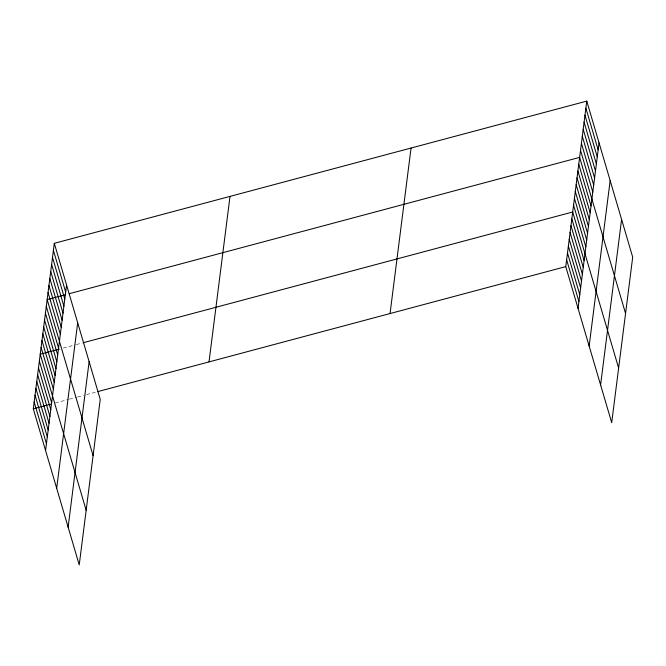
<?xml version="1.0" encoding="UTF-8"?>
<svg xmlns="http://www.w3.org/2000/svg" width="666" height="666" viewBox="0 0 666 666"><rect width="100%" height="100%" fill="white"/><g stroke="black" fill="none" stroke-linecap="round" stroke-linejoin="round"><path stroke-width="0.5" stroke-dasharray="3.33 2.5" d="M63.32 348.043L75.375 344.83M76.374 344.555L82.401 342.948M55.386 402.93L68.44 399.442M69.447 399.175L76.473 397.302M77.481 397.028L83.508 395.421M86.513 394.613L96.553 391.933"/><path stroke-width="1" d="M54.296 243.323L100.233 399.384L79.229 564.893L33.3 408.832L54.296 243.323L586.771 101.107L632.7 257.168L611.704 422.677L565.767 266.616L586.771 101.107M45.579 450.549L66.575 285.04M56.685 488.278L77.681 322.769M68.123 527.156L89.127 361.646M209.016 361.896L230.011 196.387M390.051 313.544L411.055 148.035M578.046 308.333L599.05 142.824M589.152 346.07L610.156 180.561M600.599 384.948L621.594 219.439M65.235 294.763L47.161 299.592L93.09 455.661M69.247 293.698L579.628 157.384L625.557 313.445M59.307 349.117L40.226 354.212L86.164 510.273M83.408 342.682L572.702 211.996L618.631 368.065M33.3 408.832L51.374 404.004M97.561 391.666L565.767 266.616M585.872 108.142L598.151 149.858M584.981 115.176L597.26 156.893M584.09 122.211L596.37 163.928M583.2 129.246L595.479 170.962M582.309 136.28L594.588 177.997M581.41 143.315L593.689 185.031M580.519 150.35L592.798 192.066M578.762 164.211L591.042 205.927M577.897 171.037L590.176 212.754M577.031 177.864L589.31 219.58M576.165 184.69L588.444 226.407M575.299 191.517L587.578 233.233M574.433 198.343L586.713 240.06M573.568 205.17L585.847 246.886M571.836 218.823L584.115 260.539M570.97 225.649L583.25 267.374M570.104 232.484L582.375 274.201M569.239 239.31L581.51 281.027M568.373 246.137L580.644 287.854M567.507 252.963L579.778 294.68M566.633 259.79L578.912 301.507M53.405 250.358L65.684 292.074M52.514 257.392L64.793 299.109M51.623 264.427L63.894 306.144M50.724 271.453L63.004 313.178M49.833 278.488L62.113 320.213M48.943 285.523L61.222 327.239M48.052 292.557L60.331 334.274M46.295 306.418L58.566 348.135M45.43 313.245L57.701 354.97M44.564 320.08L56.835 361.796M43.698 326.906L55.969 368.623M42.824 333.733L55.103 375.449M41.958 340.559L54.237 382.276M41.092 347.386L53.372 389.102M39.361 361.039L51.64 402.755M38.495 367.865L50.774 409.582M37.629 374.692L49.908 416.408M36.763 381.518L49.043 423.235M35.897 388.345L48.177 430.07M35.032 395.179L47.311 436.896M34.166 402.006L46.445 443.723"/></g></svg>
